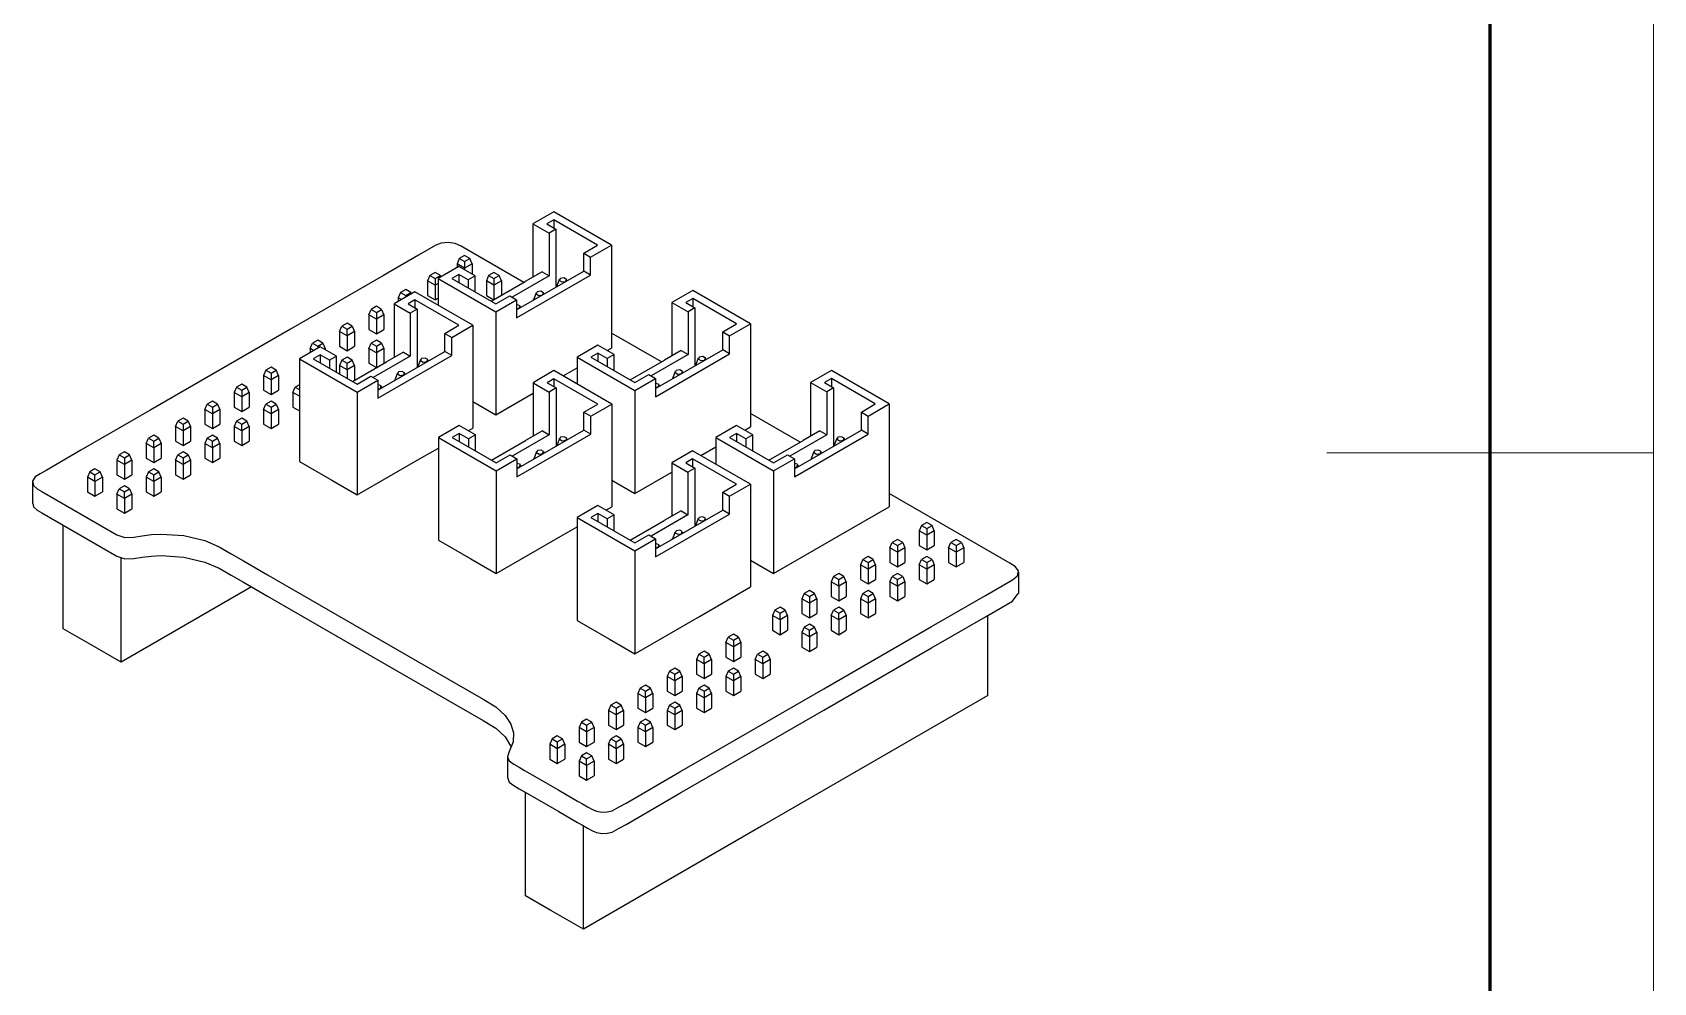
# Model space of a CAD drawing. Header units: millimetres. Extents: x 719 to 1006, y 1264 to 1464.
# Drawn here: x 956.81 to 1006.4, y 1347.52 to 1376.57 of the extents above; entities that cross this region are included whole.
import ezdxf
from ezdxf.lldxf.tags import DXFTag

# ---------------------------------------------------------------- set-up
doc = ezdxf.new("R2010")
doc.units = ezdxf.units.MM
doc.layers.get('0').update_dxf_attribs({"linetype": 'CONTINUOUS'})
tags = doc.linetypes.add('DASHED', pattern=[25.72, 12.86, -12.86]).pattern_tags.tags
tags[6:7] = [DXFTag(74, 4), DXFTag(75, 0), DXFTag(340, '0'), DXFTag(46, 0.0), DXFTag(50, 0.0), DXFTag(44, 0.0), DXFTag(45, 0.0)]
tags[4:5] = [DXFTag(74, 4), DXFTag(75, 0), DXFTag(340, '0'), DXFTag(46, 0.0), DXFTag(50, 0.0), DXFTag(44, 0.0), DXFTag(45, 0.0)]

msp = doc.modelspace()

# ---------------------------------------------------------------- linework, layer by layer
at = {"color": 18, "linetype": 'DASHED', "lineweight": 5, "ltscale": 1.75}
for p, q in [((1006.402, 1263.717), (1006.402, 1463.717)), ((1006.402, 1363.717), (996.402, 1363.717))]:
    msp.add_line(p, q, dxfattribs=at)
at = {"color": 7, "linetype": 'Continuous', "lineweight": 60}
msp.add_line((1001.402, 1268.717), (1001.402, 1458.717), dxfattribs=at)
for p, q in [((972.755, 1371.087), (972.118, 1370.72)), ((972.118, 1370.72), (972.613, 1370.434)), ((972.118, 1370.72), (972.118, 1369.087)), ((972.755, 1370.843), (972.542, 1370.72)), ((972.542, 1370.72), (972.825, 1370.557)), ((974.522, 1370.067), (972.755, 1371.087)), ((974.098, 1370.067), (972.755, 1370.843)), ((972.755, 1370.843), (972.755, 1370.598)), ((972.825, 1370.557), (972.613, 1370.434)), ((972.613, 1370.434), (972.613, 1369.128)), ((972.825, 1370.557), (972.825, 1368.781)), ((968.619, 1369.758), (967.551, 1369.141)), ((969.153, 1370.066), (968.619, 1369.758)), ((969.318, 1370.131), (969.153, 1370.066)), ((969.531, 1370.153), (969.318, 1370.131)), ((969.739, 1370.122), (969.531, 1370.153)), ((969.901, 1370.048), (969.739, 1370.122)), ((970.027, 1369.753), (969.868, 1369.661)), ((971.842, 1368.928), (969.901, 1370.048)), ((970.186, 1369.661), (970.027, 1369.753)), ((973.674, 1369.822), (974.098, 1370.067)), ((973.674, 1369.822), (973.886, 1369.699)), ((973.674, 1369.271), (973.674, 1369.822)), ((973.886, 1369.699), (974.522, 1370.067)), ((974.522, 1370.067), (974.522, 1366.923)), ((969.129, 1369.235), (968.97, 1369.143)), ((969.288, 1369.143), (969.129, 1369.235)), ((969.855, 1369.414), (969.219, 1369.046)), ((969.868, 1369.661), (969.798, 1369.498)), ((969.798, 1369.498), (969.798, 1369.38)), ((970.027, 1369.365), (969.798, 1369.498)), ((970.35, 1369.128), (969.855, 1369.414)), ((969.868, 1369.661), (970.027, 1369.57)), ((970.027, 1369.57), (970.186, 1369.661)), ((970.027, 1369.57), (970.027, 1369.365)), ((970.257, 1369.498), (970.027, 1369.365)), ((970.027, 1369.365), (970.027, 1369.314)), ((970.257, 1369.498), (970.186, 1369.661)), ((970.257, 1369.498), (970.257, 1369.182)), ((970.925, 1369.235), (970.766, 1369.143)), ((971.084, 1369.143), (970.925, 1369.235)), ((971.623, 1368.087), (973.674, 1369.271)), ((972.401, 1369.25), (971.888, 1368.954)), ((972.401, 1369.25), (972.613, 1369.128)), ((973.886, 1369.148), (973.674, 1369.271)), ((973.886, 1369.148), (973.886, 1369.699)), ((967.551, 1369.141), (964.703, 1367.497)), ((968.97, 1369.143), (968.9, 1368.98)), ((968.9, 1368.98), (968.9, 1368.531)), ((969.129, 1368.847), (968.9, 1368.98)), ((968.97, 1369.143), (969.129, 1369.051)), ((969.129, 1369.051), (969.288, 1369.143)), ((969.129, 1369.051), (969.129, 1368.847)), ((969.219, 1368.899), (969.129, 1368.847)), ((969.129, 1368.847), (969.129, 1368.398)), ((969.219, 1369.046), (969.219, 1368.228)), ((969.219, 1369.046), (970.987, 1368.026)), ((969.308, 1369.098), (969.288, 1369.143)), ((969.855, 1369.169), (969.643, 1369.046)), ((969.643, 1369.046), (970.987, 1368.271)), ((970.138, 1369.005), (969.855, 1369.169)), ((969.855, 1369.169), (969.855, 1368.924)), ((970.35, 1369.128), (970.138, 1369.005)), ((970.138, 1369.005), (970.138, 1368.76)), ((970.35, 1368.638), (970.35, 1369.128)), ((970.766, 1369.143), (970.696, 1368.98)), ((970.696, 1368.98), (970.696, 1368.531)), ((970.925, 1368.847), (970.696, 1368.98)), ((970.766, 1369.143), (970.925, 1369.051)), ((970.845, 1368.352), (971.888, 1368.954)), ((970.925, 1369.051), (971.084, 1369.143)), ((970.925, 1369.051), (970.925, 1368.847)), ((971.155, 1368.98), (970.925, 1368.847)), ((970.925, 1368.847), (970.925, 1368.398)), ((971.155, 1368.98), (971.084, 1369.143)), ((971.155, 1368.98), (971.155, 1368.531)), ((972.613, 1369.128), (971.482, 1368.475)), ((971.623, 1367.842), (973.886, 1369.148)), ((972.85, 1368.81), (972.854, 1368.824)), ((972.85, 1368.795), (972.85, 1368.81)), ((972.85, 1368.801), (972.85, 1368.795)), ((972.927, 1369.019), (972.854, 1368.824)), ((972.958, 1369.051), (972.929, 1368.989)), ((972.929, 1368.989), (973.008, 1368.943)), ((973.067, 1369.068), (972.958, 1369.051)), ((973.008, 1368.943), (973.117, 1368.959)), ((973.146, 1369.022), (973.067, 1369.068)), ((973.117, 1368.959), (973.146, 1369.022)), ((973.164, 1368.976), (973.147, 1369.019)), ((968.511, 1368.637), (967.874, 1368.27)), ((967.874, 1368.27), (968.369, 1367.984)), ((967.874, 1368.27), (967.874, 1366.637)), ((968.072, 1368.624), (968.001, 1368.461)), ((968.001, 1368.461), (968.001, 1368.343)), ((968.104, 1368.402), (968.001, 1368.461)), ((968.231, 1368.716), (968.072, 1368.624)), ((968.072, 1368.624), (968.231, 1368.533)), ((968.39, 1368.624), (968.231, 1368.716)), ((968.231, 1368.533), (968.39, 1368.624)), ((968.231, 1368.533), (968.231, 1368.476)), ((968.511, 1368.392), (968.299, 1368.27)), ((968.299, 1368.27), (968.582, 1368.107)), ((968.41, 1368.579), (968.39, 1368.624)), ((970.279, 1367.617), (968.511, 1368.637)), ((969.854, 1367.617), (968.511, 1368.392)), ((968.511, 1368.392), (968.511, 1368.147)), ((968.9, 1368.531), (969.129, 1368.398)), ((969.129, 1368.398), (969.219, 1368.45)), ((970.696, 1368.531), (970.925, 1368.398)), ((970.987, 1368.271), (971.411, 1368.516)), ((970.987, 1368.026), (971.623, 1368.393)), ((971.411, 1368.516), (971.623, 1368.393)), ((971.623, 1368.393), (971.623, 1367.842)), ((971.727, 1368.214), (971.623, 1368.254)), ((972.143, 1368.402), (972.147, 1368.416)), ((972.143, 1368.387), (972.143, 1368.402)), ((972.143, 1368.393), (972.143, 1368.387)), ((972.22, 1368.611), (972.147, 1368.416)), ((972.251, 1368.643), (972.222, 1368.58)), ((972.222, 1368.58), (972.301, 1368.534)), ((972.359, 1368.66), (972.251, 1368.643)), ((972.301, 1368.534), (972.41, 1368.551)), ((972.439, 1368.614), (972.359, 1368.66)), ((972.41, 1368.551), (972.439, 1368.614)), ((972.456, 1368.568), (972.44, 1368.611)), ((977.007, 1368.681), (976.37, 1368.314)), ((976.37, 1368.314), (976.865, 1368.028)), ((976.37, 1368.314), (976.37, 1366.681)), ((977.007, 1368.437), (976.795, 1368.314)), ((976.795, 1368.314), (977.077, 1368.151)), ((978.775, 1367.661), (977.007, 1368.681)), ((978.35, 1367.661), (977.007, 1368.437)), ((977.007, 1368.437), (977.007, 1368.192)), ((967.103, 1367.943), (967.174, 1368.106)), ((967.103, 1367.943), (967.103, 1367.494)), ((967.333, 1367.81), (967.103, 1367.943)), ((967.333, 1368.198), (967.174, 1368.106)), ((967.174, 1368.106), (967.333, 1368.014)), ((967.492, 1368.106), (967.333, 1368.198)), ((967.333, 1368.014), (967.492, 1368.106)), ((967.333, 1368.014), (967.333, 1367.81)), ((967.563, 1367.943), (967.333, 1367.81)), ((967.333, 1367.81), (967.333, 1367.361)), ((967.492, 1368.106), (967.563, 1367.943)), ((967.563, 1367.943), (967.563, 1367.494)), ((968.582, 1368.107), (968.369, 1367.984)), ((968.369, 1367.984), (968.369, 1366.678)), ((968.582, 1368.107), (968.582, 1366.331)), ((970.987, 1368.026), (970.987, 1364.882)), ((971.623, 1368.124), (971.666, 1368.129)), ((971.666, 1368.129), (971.703, 1368.143)), ((971.703, 1368.143), (971.727, 1368.214)), ((971.749, 1368.16), (971.733, 1368.203)), ((977.077, 1368.151), (976.865, 1368.028)), ((976.865, 1368.028), (976.865, 1366.722)), ((977.077, 1368.151), (977.077, 1366.375)), ((964.703, 1367.497), (960.431, 1365.031)), ((966.205, 1367.424), (966.276, 1367.588)), ((966.205, 1367.424), (966.205, 1366.975)), ((966.435, 1367.292), (966.205, 1367.424)), ((966.435, 1367.679), (966.276, 1367.588)), ((966.276, 1367.588), (966.435, 1367.496)), ((966.594, 1367.588), (966.435, 1367.679)), ((966.435, 1367.496), (966.594, 1367.588)), ((966.435, 1367.292), (966.435, 1367.496)), ((966.665, 1367.424), (966.435, 1367.292)), ((966.435, 1367.292), (966.435, 1366.842)), ((966.594, 1367.588), (966.665, 1367.424)), ((966.665, 1367.424), (966.665, 1366.975)), ((967.103, 1367.494), (967.333, 1367.361)), ((967.333, 1367.361), (967.563, 1367.494)), ((969.43, 1367.372), (969.854, 1367.617)), ((969.43, 1367.372), (969.642, 1367.249)), ((969.43, 1366.821), (969.43, 1367.372)), ((969.642, 1367.249), (970.279, 1367.617)), ((969.642, 1366.698), (969.642, 1367.249)), ((970.279, 1367.617), (970.279, 1364.473)), ((976.05, 1366.498), (974.522, 1367.38)), ((977.926, 1367.416), (978.35, 1367.661)), ((977.926, 1367.416), (978.138, 1367.293)), ((977.926, 1366.865), (977.926, 1367.416)), ((978.138, 1367.293), (978.775, 1367.661)), ((978.138, 1366.742), (978.138, 1367.293)), ((978.775, 1367.661), (978.775, 1364.517)), ((965.612, 1366.964), (964.975, 1366.596)), ((965.307, 1366.906), (965.378, 1367.069)), ((965.307, 1366.906), (965.307, 1366.788)), ((965.41, 1366.847), (965.307, 1366.906)), ((965.537, 1367.161), (965.378, 1367.069)), ((965.378, 1367.069), (965.537, 1366.977)), ((965.696, 1367.069), (965.537, 1367.161)), ((965.537, 1366.977), (965.696, 1367.069)), ((965.537, 1366.977), (965.537, 1366.921)), ((966.107, 1366.678), (965.612, 1366.964)), ((965.696, 1367.069), (965.767, 1366.906)), ((965.767, 1366.906), (965.739, 1366.89)), ((965.767, 1366.906), (965.767, 1366.874)), ((966.205, 1366.975), (966.435, 1366.842)), ((966.435, 1366.842), (966.665, 1366.975)), ((967.103, 1366.906), (967.174, 1367.069)), ((967.103, 1366.906), (967.103, 1366.457)), ((967.333, 1366.773), (967.103, 1366.906)), ((967.333, 1367.161), (967.174, 1367.069)), ((967.174, 1367.069), (967.333, 1366.977)), ((967.492, 1367.069), (967.333, 1367.161)), ((967.333, 1366.977), (967.492, 1367.069)), ((967.333, 1366.977), (967.333, 1366.773)), ((967.563, 1366.906), (967.333, 1366.773)), ((967.333, 1366.773), (967.333, 1366.325)), ((967.379, 1365.637), (969.43, 1366.821)), ((967.492, 1367.069), (967.563, 1366.906)), ((967.563, 1366.906), (967.563, 1366.457)), ((968.157, 1366.8), (967.645, 1366.504)), ((968.157, 1366.8), (968.369, 1366.678)), ((969.642, 1366.698), (969.43, 1366.821)), ((974.108, 1367.008), (973.471, 1366.64)), ((974.108, 1366.763), (973.896, 1366.64)), ((974.603, 1366.722), (974.108, 1367.008)), ((974.39, 1366.599), (974.108, 1366.763)), ((974.108, 1366.763), (974.108, 1366.518)), ((974.388, 1366.846), (974.522, 1366.923)), ((975.875, 1365.681), (977.926, 1366.865)), ((976.653, 1366.844), (976.141, 1366.548)), ((976.653, 1366.844), (976.865, 1366.722)), ((978.138, 1366.742), (977.926, 1366.865)), ((964.112, 1366.338), (963.953, 1366.246)), ((964.271, 1366.246), (964.112, 1366.338)), ((964.975, 1366.596), (964.975, 1363.453)), ((964.975, 1366.596), (966.743, 1365.576)), ((965.612, 1366.719), (965.4, 1366.596)), ((965.4, 1366.596), (966.743, 1365.82)), ((965.895, 1366.555), (965.612, 1366.719)), ((965.612, 1366.719), (965.612, 1366.474)), ((966.107, 1366.678), (965.895, 1366.555)), ((965.895, 1366.555), (965.895, 1366.31)), ((966.107, 1366.188), (966.107, 1366.678)), ((966.276, 1366.551), (966.205, 1366.387)), ((966.205, 1366.387), (966.205, 1366.131)), ((966.435, 1366.255), (966.205, 1366.387)), ((966.435, 1366.642), (966.276, 1366.551)), ((966.276, 1366.551), (966.435, 1366.459)), ((966.594, 1366.551), (966.435, 1366.642)), ((966.435, 1366.459), (966.594, 1366.551)), ((966.435, 1366.255), (966.435, 1366.459)), ((966.665, 1366.387), (966.435, 1366.255)), ((966.435, 1366.255), (966.435, 1365.998)), ((966.665, 1366.387), (966.594, 1366.551)), ((966.602, 1365.902), (967.645, 1366.504)), ((966.665, 1366.387), (966.665, 1365.939)), ((967.103, 1366.457), (967.333, 1366.324)), ((968.369, 1366.678), (967.238, 1366.025)), ((967.379, 1365.392), (969.642, 1366.698)), ((968.606, 1366.345), (968.607, 1366.36)), ((968.606, 1366.351), (968.606, 1366.345)), ((968.607, 1366.36), (968.61, 1366.374)), ((968.684, 1366.569), (968.61, 1366.374)), ((968.714, 1366.601), (968.685, 1366.538)), ((968.685, 1366.538), (968.765, 1366.493)), ((968.823, 1366.618), (968.714, 1366.601)), ((968.765, 1366.493), (968.873, 1366.509)), ((968.902, 1366.572), (968.823, 1366.618)), ((968.873, 1366.509), (968.902, 1366.572)), ((968.92, 1366.526), (968.904, 1366.569)), ((973.043, 1366.07), (973.471, 1366.316)), ((973.471, 1366.64), (973.471, 1365.822)), ((973.471, 1366.64), (975.239, 1365.62)), ((973.896, 1366.64), (975.239, 1365.865)), ((974.603, 1366.722), (974.39, 1366.599)), ((974.39, 1366.599), (974.39, 1366.354)), ((974.603, 1366.232), (974.603, 1366.722)), ((975.098, 1365.946), (976.141, 1366.548)), ((976.865, 1366.722), (975.734, 1366.069)), ((975.875, 1365.436), (978.138, 1366.742)), ((976.612, 1366.254), (976.503, 1366.237)), ((976.691, 1366.208), (976.612, 1366.254)), ((977.102, 1366.389), (977.103, 1366.404)), ((977.102, 1366.395), (977.102, 1366.389)), ((977.103, 1366.404), (977.106, 1366.418)), ((977.18, 1366.613), (977.106, 1366.418)), ((977.21, 1366.645), (977.181, 1366.583)), ((977.181, 1366.583), (977.261, 1366.537)), ((977.319, 1366.662), (977.21, 1366.645)), ((977.261, 1366.537), (977.369, 1366.553)), ((977.398, 1366.616), (977.319, 1366.662)), ((977.369, 1366.553), (977.398, 1366.616)), ((977.416, 1366.57), (977.4, 1366.613)), ((963.214, 1365.82), (963.055, 1365.728)), ((963.373, 1365.728), (963.214, 1365.82)), ((963.953, 1366.246), (963.882, 1366.083)), ((963.882, 1366.083), (963.882, 1365.634)), ((964.112, 1365.95), (963.882, 1366.083)), ((963.953, 1366.246), (964.112, 1366.154)), ((964.112, 1366.154), (964.271, 1366.246)), ((964.112, 1366.154), (964.112, 1365.95)), ((964.342, 1366.083), (964.112, 1365.95)), ((964.112, 1365.95), (964.112, 1365.501)), ((964.342, 1366.083), (964.271, 1366.246)), ((964.342, 1366.083), (964.342, 1365.634)), ((964.975, 1365.8), (964.851, 1365.728)), ((966.743, 1365.82), (967.167, 1366.065)), ((966.743, 1365.576), (967.379, 1365.943)), ((967.167, 1366.065), (967.379, 1365.943)), ((967.379, 1365.943), (967.379, 1365.392)), ((967.483, 1365.764), (967.379, 1365.804)), ((967.459, 1365.693), (967.483, 1365.764)), ((967.899, 1365.937), (967.9, 1365.951)), ((967.899, 1365.943), (967.899, 1365.937)), ((967.9, 1365.951), (967.903, 1365.966)), ((967.977, 1366.161), (967.903, 1365.966)), ((968.007, 1366.193), (967.978, 1366.13)), ((967.978, 1366.13), (968.057, 1366.084)), ((968.116, 1366.21), (968.007, 1366.193)), ((968.057, 1366.084), (968.166, 1366.101)), ((968.195, 1366.164), (968.116, 1366.21)), ((968.166, 1366.101), (968.195, 1366.164)), ((968.213, 1366.118), (968.196, 1366.161)), ((972.763, 1366.231), (972.127, 1365.864)), ((972.127, 1365.864), (972.622, 1365.578)), ((972.127, 1365.864), (972.127, 1364.231)), ((972.763, 1365.986), (972.551, 1365.864)), ((972.551, 1365.864), (972.834, 1365.701)), ((974.531, 1365.211), (972.763, 1366.231)), ((974.107, 1365.211), (972.763, 1365.986)), ((972.763, 1365.986), (972.763, 1365.741)), ((975.239, 1365.865), (975.663, 1366.11)), ((975.239, 1365.62), (975.875, 1365.987)), ((975.663, 1366.11), (975.875, 1365.987)), ((975.875, 1365.987), (975.875, 1365.436)), ((975.979, 1365.808), (975.875, 1365.848)), ((975.955, 1365.737), (975.979, 1365.808)), ((976.002, 1365.754), (975.985, 1365.797)), ((976.395, 1365.981), (976.396, 1365.996)), ((976.395, 1365.987), (976.395, 1365.981)), ((976.396, 1365.996), (976.399, 1366.01)), ((976.473, 1366.205), (976.399, 1366.01)), ((976.503, 1366.237), (976.474, 1366.174)), ((976.474, 1366.174), (976.553, 1366.128)), ((976.553, 1366.128), (976.662, 1366.145)), ((976.662, 1366.145), (976.691, 1366.208)), ((976.709, 1366.162), (976.692, 1366.205)), ((981.249, 1366.232), (980.613, 1365.865)), ((980.613, 1365.865), (981.108, 1365.579)), ((980.613, 1365.865), (980.613, 1364.232)), ((981.249, 1365.987), (981.037, 1365.865)), ((981.037, 1365.865), (981.32, 1365.701)), ((983.017, 1365.212), (981.249, 1366.232)), ((982.593, 1365.212), (981.249, 1365.987)), ((981.249, 1365.987), (981.249, 1365.742)), ((962.316, 1365.301), (962.157, 1365.209)), ((962.475, 1365.209), (962.316, 1365.301)), ((963.055, 1365.728), (962.984, 1365.564)), ((962.984, 1365.564), (962.984, 1365.115)), ((963.214, 1365.432), (962.984, 1365.564)), ((963.055, 1365.728), (963.214, 1365.636)), ((963.214, 1365.636), (963.373, 1365.728)), ((963.214, 1365.636), (963.214, 1365.432)), ((963.444, 1365.564), (963.214, 1365.432)), ((963.214, 1365.432), (963.214, 1364.983)), ((963.444, 1365.564), (963.373, 1365.728)), ((963.444, 1365.564), (963.444, 1365.115)), ((963.882, 1365.634), (964.112, 1365.501)), ((964.112, 1365.301), (963.953, 1365.209)), ((964.112, 1365.501), (964.342, 1365.634)), ((964.271, 1365.209), (964.112, 1365.301)), ((964.78, 1365.564), (964.851, 1365.728)), ((964.78, 1365.564), (964.78, 1365.115)), ((964.975, 1365.452), (964.78, 1365.564)), ((964.851, 1365.728), (964.975, 1365.656)), ((966.743, 1365.576), (966.743, 1362.432)), ((967.379, 1365.674), (967.423, 1365.679)), ((967.423, 1365.679), (967.459, 1365.693)), ((967.506, 1365.71), (967.489, 1365.753)), ((970.279, 1365.291), (970.987, 1364.882)), ((970.987, 1364.882), (972.127, 1365.54)), ((972.834, 1365.701), (972.622, 1365.578)), ((972.622, 1365.578), (972.622, 1364.272)), ((972.834, 1365.701), (972.834, 1363.925)), ((975.239, 1365.62), (975.239, 1362.476)), ((975.875, 1365.718), (975.918, 1365.723)), ((975.918, 1365.723), (975.955, 1365.737)), ((981.32, 1365.701), (981.108, 1365.579)), ((981.108, 1365.579), (981.108, 1364.273)), ((981.32, 1365.701), (981.32, 1363.926)), ((960.431, 1365.031), (958.295, 1363.798)), ((961.418, 1364.783), (961.259, 1364.691)), ((961.577, 1364.691), (961.418, 1364.783)), ((962.086, 1365.046), (962.157, 1365.209)), ((962.086, 1365.046), (962.086, 1364.597)), ((962.316, 1364.913), (962.086, 1365.046)), ((962.157, 1365.209), (962.316, 1365.117)), ((962.316, 1365.117), (962.475, 1365.209)), ((962.316, 1365.117), (962.316, 1364.913)), ((962.546, 1365.046), (962.316, 1364.913)), ((962.316, 1364.913), (962.316, 1364.464)), ((962.475, 1365.209), (962.546, 1365.046)), ((962.546, 1365.046), (962.546, 1364.597)), ((962.984, 1365.115), (963.214, 1364.983)), ((963.214, 1364.783), (963.055, 1364.691)), ((963.214, 1364.983), (963.444, 1365.115)), ((963.373, 1364.691), (963.214, 1364.783)), ((963.882, 1365.046), (963.953, 1365.209)), ((963.882, 1365.046), (963.882, 1364.597)), ((964.112, 1364.913), (963.882, 1365.046)), ((963.953, 1365.209), (964.112, 1365.117)), ((964.112, 1365.117), (964.271, 1365.209)), ((964.112, 1365.117), (964.112, 1364.913)), ((964.342, 1365.046), (964.112, 1364.913)), ((964.112, 1364.913), (964.112, 1364.464)), ((964.271, 1365.209), (964.342, 1365.046)), ((964.342, 1365.046), (964.342, 1364.597)), ((964.78, 1365.115), (964.975, 1365.003)), ((973.682, 1364.966), (974.107, 1365.211)), ((973.682, 1364.966), (973.894, 1364.843)), ((973.682, 1364.415), (973.682, 1364.966)), ((973.894, 1364.843), (974.531, 1365.211)), ((973.894, 1364.292), (973.894, 1364.843)), ((974.531, 1365.211), (974.531, 1362.067)), ((980.291, 1364.049), (978.773, 1364.926)), ((982.168, 1364.967), (982.593, 1365.212)), ((982.168, 1364.967), (982.38, 1364.844)), ((982.168, 1364.415), (982.168, 1364.967)), ((982.38, 1364.844), (983.017, 1365.212)), ((982.38, 1364.293), (982.38, 1364.844)), ((983.017, 1365.212), (983.017, 1362.068)), ((961.188, 1364.528), (961.259, 1364.691)), ((961.188, 1364.528), (961.188, 1364.078)), ((961.418, 1364.395), (961.188, 1364.528)), ((961.259, 1364.691), (961.418, 1364.599)), ((961.418, 1364.599), (961.577, 1364.691)), ((961.418, 1364.599), (961.418, 1364.395)), ((961.648, 1364.528), (961.418, 1364.395)), ((961.418, 1364.395), (961.418, 1363.946)), ((961.577, 1364.691), (961.648, 1364.528)), ((961.648, 1364.528), (961.648, 1364.078)), ((962.086, 1364.597), (962.316, 1364.464)), ((962.316, 1364.464), (962.546, 1364.597)), ((963.055, 1364.691), (962.984, 1364.528)), ((962.984, 1364.528), (962.984, 1364.078)), ((963.214, 1364.395), (962.984, 1364.528)), ((963.055, 1364.691), (963.214, 1364.599)), ((963.214, 1364.599), (963.373, 1364.691)), ((963.214, 1364.395), (963.214, 1364.599)), ((963.444, 1364.528), (963.214, 1364.395)), ((963.214, 1364.395), (963.214, 1363.946)), ((963.444, 1364.528), (963.373, 1364.691)), ((963.444, 1364.528), (963.444, 1364.078)), ((963.882, 1364.597), (964.112, 1364.464)), ((964.112, 1364.464), (964.342, 1364.597)), ((969.864, 1364.558), (969.228, 1364.19)), ((969.864, 1364.313), (969.652, 1364.19)), ((970.359, 1364.272), (969.864, 1364.558)), ((970.147, 1364.149), (969.864, 1364.313)), ((969.864, 1364.313), (969.864, 1364.068)), ((970.144, 1364.396), (970.279, 1364.473)), ((970.359, 1364.272), (970.147, 1364.149)), ((970.359, 1363.782), (970.359, 1364.272)), ((972.622, 1364.272), (971.49, 1363.619)), ((971.632, 1363.231), (973.682, 1364.415)), ((971.632, 1362.986), (973.894, 1364.292)), ((972.41, 1364.394), (971.897, 1364.098)), ((972.41, 1364.394), (972.622, 1364.272)), ((973.894, 1364.292), (973.682, 1364.415)), ((978.35, 1364.558), (977.714, 1364.191)), ((978.35, 1364.313), (978.138, 1364.191)), ((978.845, 1364.273), (978.35, 1364.558)), ((978.633, 1364.15), (978.35, 1364.313)), ((978.35, 1364.313), (978.35, 1364.068)), ((978.598, 1364.415), (978.775, 1364.517)), ((978.845, 1364.273), (978.633, 1364.15)), ((978.845, 1363.783), (978.845, 1364.273)), ((981.108, 1364.273), (979.976, 1363.619)), ((980.118, 1363.232), (982.168, 1364.415)), ((980.118, 1362.987), (982.38, 1364.293)), ((980.896, 1364.395), (980.383, 1364.099)), ((980.896, 1364.395), (981.108, 1364.273)), ((982.38, 1364.293), (982.168, 1364.415)), ((958.295, 1363.798), (957.227, 1363.181)), ((960.29, 1364.009), (960.361, 1364.172)), ((960.29, 1364.009), (960.29, 1363.56)), ((960.52, 1363.876), (960.29, 1364.009)), ((960.52, 1364.264), (960.361, 1364.172)), ((960.361, 1364.172), (960.52, 1364.08)), ((960.679, 1364.172), (960.52, 1364.264)), ((960.52, 1364.08), (960.679, 1364.172)), ((960.52, 1363.876), (960.52, 1364.08)), ((960.75, 1364.009), (960.52, 1363.876)), ((960.52, 1363.876), (960.52, 1363.427)), ((960.679, 1364.172), (960.75, 1364.009)), ((960.75, 1364.009), (960.75, 1363.56)), ((961.188, 1364.078), (961.418, 1363.946)), ((961.418, 1363.946), (961.648, 1364.078)), ((962.157, 1364.172), (962.086, 1364.009)), ((962.086, 1364.009), (962.086, 1363.56)), ((962.316, 1363.876), (962.086, 1364.009)), ((962.316, 1364.264), (962.157, 1364.172)), ((962.157, 1364.172), (962.316, 1364.08)), ((962.475, 1364.172), (962.316, 1364.264)), ((962.316, 1364.08), (962.475, 1364.172)), ((962.316, 1363.876), (962.316, 1364.08)), ((962.546, 1364.009), (962.316, 1363.876)), ((962.316, 1363.876), (962.316, 1363.427)), ((962.546, 1364.009), (962.475, 1364.172)), ((962.546, 1364.009), (962.546, 1363.56)), ((962.984, 1364.078), (963.214, 1363.946)), ((963.214, 1363.946), (963.444, 1364.078)), ((968.723, 1363.575), (969.227, 1363.866)), ((969.228, 1364.19), (969.228, 1361.047)), ((969.228, 1364.19), (970.995, 1363.17)), ((969.652, 1364.19), (970.995, 1363.414)), ((970.147, 1364.149), (970.147, 1363.904)), ((970.854, 1363.496), (971.897, 1364.098)), ((972.259, 1363.787), (972.23, 1363.724)), ((972.368, 1363.804), (972.259, 1363.787)), ((972.447, 1363.758), (972.368, 1363.804)), ((972.858, 1363.945), (972.858, 1363.939)), ((972.859, 1363.954), (972.863, 1363.968)), ((972.859, 1363.939), (972.859, 1363.954)), ((972.936, 1364.163), (972.863, 1363.968)), ((972.966, 1364.195), (972.937, 1364.132)), ((972.937, 1364.132), (973.017, 1364.087)), ((973.075, 1364.212), (972.966, 1364.195)), ((973.017, 1364.087), (973.125, 1364.103)), ((973.155, 1364.166), (973.075, 1364.212)), ((973.125, 1364.103), (973.155, 1364.166)), ((973.172, 1364.12), (973.156, 1364.163)), ((977.005, 1363.782), (976.369, 1363.415)), ((978.773, 1362.761), (977.005, 1363.782)), ((977.253, 1363.639), (977.714, 1363.905)), ((977.714, 1364.191), (977.714, 1363.373)), ((977.714, 1364.191), (979.481, 1363.17)), ((978.138, 1364.191), (979.481, 1363.415)), ((978.633, 1364.15), (978.633, 1363.905)), ((979.34, 1363.497), (980.383, 1364.099)), ((980.745, 1363.788), (980.716, 1363.725)), ((980.854, 1363.805), (980.745, 1363.788)), ((980.933, 1363.759), (980.854, 1363.805)), ((981.344, 1363.946), (981.344, 1363.94)), ((981.345, 1363.955), (981.349, 1363.969)), ((981.345, 1363.94), (981.345, 1363.955)), ((981.422, 1364.164), (981.349, 1363.969)), ((981.452, 1364.196), (981.423, 1364.133)), ((981.423, 1364.133), (981.503, 1364.087)), ((981.561, 1364.213), (981.452, 1364.196)), ((981.503, 1364.087), (981.611, 1364.104)), ((981.641, 1364.167), (981.561, 1364.213)), ((981.611, 1364.104), (981.641, 1364.167)), ((981.658, 1364.121), (981.642, 1364.164)), ((959.463, 1363.654), (959.392, 1363.491)), ((959.392, 1363.491), (959.392, 1363.042)), ((959.622, 1363.358), (959.392, 1363.491)), ((959.622, 1363.746), (959.463, 1363.654)), ((959.463, 1363.654), (959.622, 1363.562)), ((959.781, 1363.654), (959.622, 1363.746)), ((959.622, 1363.562), (959.781, 1363.654)), ((959.622, 1363.562), (959.622, 1363.358)), ((959.852, 1363.491), (959.622, 1363.358)), ((959.622, 1363.358), (959.622, 1362.909)), ((959.852, 1363.491), (959.781, 1363.654)), ((959.852, 1363.491), (959.852, 1363.042)), ((960.29, 1363.56), (960.52, 1363.427)), ((960.52, 1363.427), (960.75, 1363.56)), ((961.188, 1363.491), (961.259, 1363.654)), ((961.188, 1363.491), (961.188, 1363.042)), ((961.418, 1363.358), (961.188, 1363.491)), ((961.418, 1363.746), (961.259, 1363.654)), ((961.259, 1363.654), (961.418, 1363.562)), ((961.577, 1363.654), (961.418, 1363.746)), ((961.418, 1363.562), (961.577, 1363.654)), ((961.418, 1363.562), (961.418, 1363.358)), ((961.648, 1363.491), (961.418, 1363.358)), ((961.418, 1363.358), (961.418, 1362.909)), ((961.577, 1363.654), (961.648, 1363.491)), ((961.648, 1363.491), (961.648, 1363.042)), ((962.086, 1363.56), (962.316, 1363.427)), ((962.316, 1363.427), (962.546, 1363.56)), ((964.975, 1363.453), (965.965, 1362.881)), ((966.743, 1362.432), (968.723, 1363.575)), ((970.995, 1363.414), (971.42, 1363.659)), ((970.995, 1363.17), (971.632, 1363.537)), ((971.42, 1363.659), (971.632, 1363.537)), ((971.632, 1363.537), (971.632, 1362.986)), ((971.736, 1363.358), (971.632, 1363.398)), ((971.675, 1363.273), (971.711, 1363.287)), ((971.711, 1363.287), (971.736, 1363.358)), ((971.758, 1363.304), (971.742, 1363.347)), ((972.151, 1363.537), (972.151, 1363.531)), ((972.152, 1363.545), (972.156, 1363.56)), ((972.152, 1363.531), (972.152, 1363.545)), ((972.229, 1363.755), (972.156, 1363.56)), ((972.23, 1363.724), (972.31, 1363.678)), ((972.31, 1363.678), (972.418, 1363.695)), ((972.418, 1363.695), (972.447, 1363.758)), ((972.465, 1363.712), (972.449, 1363.755)), ((976.369, 1363.415), (976.864, 1363.129)), ((976.369, 1363.415), (976.369, 1361.782)), ((977.005, 1363.537), (976.793, 1363.415)), ((976.793, 1363.415), (977.076, 1363.251)), ((978.349, 1362.761), (977.005, 1363.537)), ((977.005, 1363.537), (977.005, 1363.292)), ((979.481, 1363.415), (979.906, 1363.66)), ((979.481, 1363.17), (980.118, 1363.538)), ((979.906, 1363.66), (980.118, 1363.538)), ((980.118, 1363.538), (980.118, 1362.987)), ((980.222, 1363.358), (980.118, 1363.399)), ((980.161, 1363.274), (980.197, 1363.288)), ((980.197, 1363.288), (980.222, 1363.358)), ((980.244, 1363.304), (980.228, 1363.347)), ((980.637, 1363.538), (980.637, 1363.532)), ((980.638, 1363.546), (980.642, 1363.561)), ((980.638, 1363.532), (980.638, 1363.546)), ((980.715, 1363.756), (980.642, 1363.561)), ((980.716, 1363.725), (980.796, 1363.679)), ((980.796, 1363.679), (980.904, 1363.696)), ((980.904, 1363.696), (980.933, 1363.759)), ((980.951, 1363.713), (980.935, 1363.756)), ((956.81, 1362.821), (956.81, 1362.167)), ((956.893, 1362.98), (956.814, 1362.857)), ((956.814, 1362.857), (956.839, 1362.723)), ((957.049, 1363.079), (956.893, 1362.98)), ((957.227, 1363.181), (957.049, 1363.079)), ((958.565, 1363.135), (958.494, 1362.972)), ((958.494, 1362.972), (958.494, 1362.523)), ((958.724, 1362.839), (958.494, 1362.972)), ((958.724, 1363.227), (958.565, 1363.135)), ((958.565, 1363.135), (958.724, 1363.044)), ((958.883, 1363.135), (958.724, 1363.227)), ((958.724, 1363.044), (958.883, 1363.135)), ((958.724, 1362.839), (958.724, 1363.044)), ((958.954, 1362.972), (958.724, 1362.839)), ((958.724, 1362.839), (958.724, 1362.39)), ((958.954, 1362.972), (958.883, 1363.135)), ((958.954, 1362.972), (958.954, 1362.523)), ((959.392, 1363.042), (959.622, 1362.909)), ((959.622, 1362.909), (959.852, 1363.042)), ((960.361, 1363.135), (960.29, 1362.972)), ((960.29, 1362.972), (960.29, 1362.523)), ((960.52, 1362.839), (960.29, 1362.972)), ((960.52, 1363.227), (960.361, 1363.135)), ((960.361, 1363.135), (960.52, 1363.044)), ((960.679, 1363.135), (960.52, 1363.227)), ((960.52, 1363.044), (960.679, 1363.135)), ((960.52, 1362.839), (960.52, 1363.044)), ((960.75, 1362.972), (960.52, 1362.839)), ((960.52, 1362.839), (960.52, 1362.39)), ((960.75, 1362.972), (960.679, 1363.135)), ((960.75, 1362.972), (960.75, 1362.523)), ((961.188, 1363.042), (961.418, 1362.909)), ((961.418, 1362.909), (961.648, 1363.042)), ((965.965, 1362.881), (966.743, 1362.432)), ((970.995, 1363.17), (970.995, 1360.026)), ((971.632, 1363.268), (971.675, 1363.273)), ((974.531, 1362.885), (975.239, 1362.476)), ((975.239, 1362.476), (976.369, 1363.128)), ((977.076, 1363.251), (976.864, 1363.129)), ((976.864, 1363.129), (976.864, 1361.822)), ((977.076, 1363.251), (977.076, 1361.475)), ((979.481, 1363.17), (979.481, 1360.027)), ((980.118, 1363.269), (980.161, 1363.274)), ((956.839, 1362.723), (956.954, 1362.618)), ((956.954, 1362.618), (957.098, 1362.535)), ((957.098, 1362.535), (959.389, 1361.212)), ((958.494, 1362.523), (958.724, 1362.39)), ((958.724, 1362.39), (958.954, 1362.523)), ((959.392, 1362.454), (959.463, 1362.617)), ((959.392, 1362.454), (959.392, 1362.005)), ((959.622, 1362.321), (959.392, 1362.454)), ((959.622, 1362.709), (959.463, 1362.617)), ((959.463, 1362.617), (959.622, 1362.525)), ((959.781, 1362.617), (959.622, 1362.709)), ((959.622, 1362.525), (959.781, 1362.617)), ((959.622, 1362.321), (959.622, 1362.525)), ((959.852, 1362.454), (959.622, 1362.321)), ((959.622, 1362.321), (959.622, 1361.872)), ((959.781, 1362.617), (959.852, 1362.454)), ((959.852, 1362.454), (959.852, 1362.005)), ((960.29, 1362.523), (960.52, 1362.39)), ((960.52, 1362.39), (960.75, 1362.523)), ((977.925, 1362.517), (978.349, 1362.761)), ((977.925, 1362.517), (978.137, 1362.394)), ((977.925, 1361.965), (977.925, 1362.517)), ((978.137, 1362.394), (978.773, 1362.761)), ((978.137, 1361.843), (978.137, 1362.394)), ((978.773, 1362.761), (978.773, 1359.618)), ((986.71, 1360.343), (983.014, 1362.477)), ((956.821, 1362.168), (956.839, 1362.07)), ((956.839, 1362.07), (956.954, 1361.964)), ((956.954, 1361.964), (957.098, 1361.882)), ((957.098, 1361.882), (959.389, 1360.559)), ((959.392, 1362.005), (959.622, 1361.872)), ((959.622, 1361.872), (959.852, 1362.005)), ((974.106, 1362.108), (973.47, 1361.741)), ((974.106, 1361.863), (973.894, 1361.741)), ((974.601, 1361.822), (974.106, 1362.108)), ((974.389, 1361.7), (974.106, 1361.863)), ((974.106, 1361.863), (974.106, 1361.618)), ((974.354, 1361.965), (974.531, 1362.067)), ((974.601, 1361.822), (974.389, 1361.7)), ((974.601, 1361.333), (974.601, 1361.822)), ((976.864, 1361.822), (975.733, 1361.169)), ((975.874, 1360.781), (977.925, 1361.965)), ((975.874, 1360.537), (978.137, 1361.843)), ((976.652, 1361.945), (976.139, 1361.649)), ((976.652, 1361.945), (976.864, 1361.822)), ((978.137, 1361.843), (977.925, 1361.965)), ((981.461, 1361.17), (983.017, 1362.068)), ((957.754, 1358.342), (957.754, 1361.503)), ((972.975, 1361.169), (973.47, 1361.455)), ((973.47, 1361.741), (973.47, 1358.597)), ((973.47, 1361.741), (975.238, 1360.72)), ((973.894, 1361.741), (975.238, 1360.965)), ((974.389, 1361.7), (974.389, 1361.455)), ((975.096, 1361.047), (976.139, 1361.649)), ((976.471, 1361.306), (976.398, 1361.111)), ((976.502, 1361.338), (976.472, 1361.275)), ((976.61, 1361.355), (976.502, 1361.338)), ((976.69, 1361.309), (976.61, 1361.355)), ((976.661, 1361.246), (976.69, 1361.309)), ((976.707, 1361.263), (976.691, 1361.306)), ((977.101, 1361.504), (977.105, 1361.519)), ((977.101, 1361.49), (977.101, 1361.504)), ((977.101, 1361.496), (977.101, 1361.49)), ((977.178, 1361.714), (977.105, 1361.519)), ((977.209, 1361.746), (977.18, 1361.683)), ((977.18, 1361.683), (977.259, 1361.637)), ((977.317, 1361.763), (977.209, 1361.746)), ((977.259, 1361.637), (977.368, 1361.654)), ((977.397, 1361.717), (977.317, 1361.763)), ((977.368, 1361.654), (977.397, 1361.717)), ((977.414, 1361.671), (977.398, 1361.714)), ((984.01, 1361.497), (983.94, 1361.333)), ((983.94, 1361.333), (983.94, 1360.884)), ((984.169, 1361.201), (983.94, 1361.333)), ((984.169, 1361.588), (984.01, 1361.497)), ((984.01, 1361.497), (984.169, 1361.405)), ((984.329, 1361.497), (984.169, 1361.588)), ((984.169, 1361.405), (984.329, 1361.497)), ((984.169, 1361.405), (984.169, 1361.201)), ((984.399, 1361.333), (984.169, 1361.201)), ((984.399, 1361.333), (984.329, 1361.497)), ((984.399, 1361.333), (984.399, 1360.884)), ((959.389, 1361.212), (959.633, 1361.134)), ((959.633, 1361.134), (959.908, 1361.143)), ((959.908, 1361.143), (960.168, 1361.183)), ((960.168, 1361.183), (960.454, 1361.217)), ((960.454, 1361.217), (960.752, 1361.232)), ((960.752, 1361.232), (961.443, 1361.188)), ((961.443, 1361.188), (962.086, 1361.034)), ((962.086, 1361.034), (962.52, 1360.848)), ((962.52, 1360.848), (962.892, 1360.635)), ((969.228, 1361.047), (970.217, 1360.475)), ((970.995, 1360.026), (972.975, 1361.169)), ((975.238, 1360.965), (975.662, 1361.21)), ((975.238, 1360.72), (975.874, 1361.088)), ((975.662, 1361.21), (975.874, 1361.088)), ((975.874, 1361.088), (975.874, 1360.537)), ((975.978, 1360.908), (975.874, 1360.948)), ((975.874, 1360.819), (975.917, 1360.824)), ((975.917, 1360.824), (975.954, 1360.838)), ((975.954, 1360.838), (975.978, 1360.908)), ((976, 1360.854), (975.984, 1360.897)), ((976.394, 1361.096), (976.398, 1361.111)), ((976.394, 1361.082), (976.394, 1361.096)), ((976.394, 1361.088), (976.394, 1361.081)), ((976.472, 1361.275), (976.552, 1361.229)), ((976.552, 1361.229), (976.661, 1361.246)), ((979.481, 1360.027), (981.461, 1361.17)), ((983.042, 1360.815), (983.112, 1360.978)), ((983.042, 1360.815), (983.042, 1360.366)), ((983.271, 1360.682), (983.042, 1360.815)), ((983.271, 1361.07), (983.112, 1360.978)), ((983.112, 1360.978), (983.271, 1360.886)), ((983.431, 1360.978), (983.271, 1361.07)), ((983.271, 1360.886), (983.431, 1360.978)), ((983.271, 1360.886), (983.271, 1360.682)), ((983.501, 1360.815), (983.271, 1360.682)), ((983.431, 1360.978), (983.501, 1360.815)), ((983.501, 1360.815), (983.501, 1360.366)), ((983.94, 1360.884), (984.169, 1360.751)), ((984.169, 1361.201), (984.169, 1360.751)), ((984.169, 1360.751), (984.399, 1360.884)), ((984.838, 1360.815), (984.908, 1360.978)), ((984.838, 1360.815), (984.838, 1360.366)), ((985.067, 1360.682), (984.838, 1360.815)), ((985.067, 1361.07), (984.908, 1360.978)), ((984.908, 1360.978), (985.067, 1360.886)), ((985.227, 1360.978), (985.067, 1361.07)), ((985.067, 1360.886), (985.227, 1360.978)), ((985.067, 1360.886), (985.067, 1360.682)), ((985.297, 1360.815), (985.067, 1360.682)), ((985.227, 1360.978), (985.297, 1360.815)), ((985.297, 1360.815), (985.297, 1360.366)), ((959.389, 1360.559), (959.633, 1360.481)), ((959.521, 1357.321), (959.521, 1360.504)), ((959.633, 1360.481), (959.908, 1360.489)), ((959.908, 1360.489), (960.168, 1360.53)), ((960.168, 1360.53), (960.454, 1360.564)), ((960.454, 1360.564), (960.752, 1360.579)), ((960.752, 1360.579), (961.443, 1360.534)), ((961.443, 1360.534), (962.086, 1360.381)), ((962.086, 1360.381), (962.52, 1360.195)), ((962.892, 1360.635), (963.263, 1360.421)), ((963.263, 1360.421), (963.633, 1360.207)), ((970.217, 1360.475), (970.995, 1360.026)), ((975.238, 1360.72), (975.238, 1357.577)), ((978.773, 1360.436), (979.481, 1360.027)), ((982.214, 1360.46), (982.144, 1360.296)), ((982.373, 1360.551), (982.214, 1360.46)), ((982.214, 1360.46), (982.373, 1360.368)), ((982.532, 1360.46), (982.373, 1360.551)), ((982.373, 1360.368), (982.532, 1360.46)), ((982.373, 1360.368), (982.373, 1360.164)), ((982.603, 1360.296), (982.532, 1360.46)), ((983.042, 1360.366), (983.271, 1360.233)), ((983.271, 1360.682), (983.271, 1360.233)), ((983.271, 1360.233), (983.501, 1360.366)), ((983.94, 1360.296), (984.01, 1360.46)), ((984.169, 1360.551), (984.01, 1360.46)), ((984.01, 1360.46), (984.169, 1360.368)), ((984.329, 1360.46), (984.169, 1360.551)), ((984.169, 1360.368), (984.329, 1360.46)), ((984.169, 1360.368), (984.169, 1360.164)), ((984.329, 1360.46), (984.399, 1360.296)), ((984.838, 1360.366), (985.067, 1360.233)), ((985.067, 1360.682), (985.067, 1360.233)), ((985.067, 1360.233), (985.297, 1360.366)), ((986.874, 1360.246), (986.71, 1360.343)), ((962.52, 1360.195), (962.892, 1359.982)), ((962.892, 1359.982), (963.263, 1359.768)), ((963.633, 1360.207), (964.004, 1359.993)), ((964.004, 1359.993), (967.71, 1357.853)), ((981.316, 1359.941), (981.246, 1359.778)), ((981.475, 1360.033), (981.316, 1359.941)), ((981.316, 1359.941), (981.475, 1359.849)), ((981.634, 1359.941), (981.475, 1360.033)), ((981.475, 1359.849), (981.634, 1359.941)), ((981.475, 1359.645), (981.475, 1359.849)), ((981.705, 1359.778), (981.634, 1359.941)), ((982.144, 1360.296), (982.144, 1359.847)), ((982.373, 1360.164), (982.144, 1360.296)), ((982.144, 1359.847), (982.373, 1359.714)), ((982.603, 1360.296), (982.373, 1360.164)), ((982.373, 1360.164), (982.373, 1359.714)), ((982.373, 1359.714), (982.603, 1359.847)), ((982.603, 1360.296), (982.603, 1359.847)), ((983.042, 1359.778), (983.112, 1359.941)), ((983.271, 1360.033), (983.112, 1359.941)), ((983.112, 1359.941), (983.271, 1359.849)), ((983.431, 1359.941), (983.271, 1360.033)), ((983.271, 1359.849), (983.431, 1359.941)), ((983.271, 1359.645), (983.271, 1359.849)), ((983.431, 1359.941), (983.501, 1359.778)), ((983.94, 1360.296), (983.94, 1359.847)), ((984.169, 1360.164), (983.94, 1360.296)), ((983.94, 1359.847), (984.169, 1359.714)), ((984.399, 1360.296), (984.169, 1360.164)), ((984.169, 1360.164), (984.169, 1359.714)), ((984.169, 1359.714), (984.399, 1359.847)), ((984.399, 1360.296), (984.399, 1359.847)), ((985.963, 1359.359), (986.787, 1359.835)), ((986.787, 1359.835), (986.942, 1359.954)), ((986.976, 1360.108), (986.874, 1360.246)), ((986.942, 1359.954), (986.976, 1360.108)), ((986.981, 1359.414), (986.981, 1360.067)), ((963.511, 1359.625), (959.521, 1357.321)), ((963.263, 1359.768), (963.633, 1359.554)), ((963.633, 1359.554), (964.004, 1359.34)), ((964.004, 1359.34), (967.71, 1357.2)), ((977.217, 1358.72), (978.773, 1359.618)), ((980.418, 1359.423), (980.348, 1359.259)), ((980.577, 1359.514), (980.418, 1359.423)), ((980.418, 1359.423), (980.577, 1359.331)), ((980.736, 1359.423), (980.577, 1359.514)), ((980.577, 1359.331), (980.736, 1359.423)), ((980.577, 1359.331), (980.577, 1359.127)), ((980.807, 1359.259), (980.736, 1359.423)), ((981.246, 1359.778), (981.246, 1359.329)), ((981.475, 1359.645), (981.246, 1359.778)), ((981.246, 1359.329), (981.475, 1359.196)), ((981.705, 1359.778), (981.475, 1359.645)), ((981.475, 1359.645), (981.475, 1359.196)), ((981.475, 1359.196), (981.705, 1359.329)), ((981.705, 1359.778), (981.705, 1359.329)), ((982.214, 1359.423), (982.144, 1359.259)), ((982.373, 1359.514), (982.214, 1359.423)), ((982.214, 1359.423), (982.373, 1359.331)), ((982.532, 1359.423), (982.373, 1359.514)), ((982.373, 1359.331), (982.532, 1359.423)), ((982.373, 1359.331), (982.373, 1359.127)), ((982.603, 1359.259), (982.532, 1359.423)), ((983.042, 1359.778), (983.042, 1359.329)), ((983.271, 1359.645), (983.042, 1359.778)), ((983.042, 1359.329), (983.271, 1359.196)), ((983.501, 1359.778), (983.271, 1359.645)), ((983.271, 1359.645), (983.271, 1359.196)), ((983.271, 1359.196), (983.501, 1359.329)), ((983.501, 1359.778), (983.501, 1359.329)), ((984.314, 1358.407), (985.963, 1359.359)), ((986.787, 1359.182), (986.968, 1359.418)), ((979.52, 1358.904), (979.45, 1358.741)), ((979.679, 1358.996), (979.52, 1358.904)), ((979.52, 1358.904), (979.679, 1358.812)), ((979.838, 1358.904), (979.679, 1358.996)), ((979.679, 1358.812), (979.838, 1358.904)), ((979.909, 1358.741), (979.838, 1358.904)), ((980.348, 1359.259), (980.348, 1358.81)), ((980.577, 1359.127), (980.348, 1359.259)), ((980.807, 1359.259), (980.577, 1359.127)), ((980.577, 1359.127), (980.577, 1358.678)), ((980.807, 1359.259), (980.807, 1358.81)), ((981.246, 1358.741), (981.316, 1358.904)), ((981.475, 1358.996), (981.316, 1358.904)), ((981.316, 1358.904), (981.475, 1358.812)), ((981.634, 1358.904), (981.475, 1358.996)), ((981.475, 1358.812), (981.634, 1358.904)), ((981.634, 1358.904), (981.705, 1358.741)), ((982.144, 1359.259), (982.144, 1358.81)), ((982.373, 1359.127), (982.144, 1359.259)), ((982.603, 1359.259), (982.373, 1359.127)), ((982.373, 1359.127), (982.373, 1358.678)), ((982.603, 1359.259), (982.603, 1358.81)), ((985.963, 1358.706), (986.787, 1359.182)), ((958.531, 1357.893), (957.754, 1358.342)), ((973.47, 1358.597), (974.46, 1358.026)), ((975.238, 1357.577), (977.217, 1358.72)), ((979.45, 1358.741), (979.45, 1358.292)), ((979.679, 1358.608), (979.45, 1358.741)), ((979.679, 1358.608), (979.679, 1358.812)), ((979.909, 1358.741), (979.679, 1358.608)), ((979.679, 1358.608), (979.679, 1358.159)), ((979.909, 1358.741), (979.909, 1358.292)), ((980.348, 1358.81), (980.577, 1358.678)), ((980.418, 1358.386), (980.348, 1358.222)), ((980.577, 1358.478), (980.418, 1358.386)), ((980.418, 1358.386), (980.577, 1358.294)), ((980.577, 1358.678), (980.807, 1358.81)), ((980.736, 1358.386), (980.577, 1358.478)), ((980.577, 1358.294), (980.736, 1358.386)), ((980.807, 1358.222), (980.736, 1358.386)), ((981.016, 1356.503), (984.314, 1358.407)), ((981.475, 1358.608), (981.246, 1358.741)), ((981.246, 1358.741), (981.246, 1358.292)), ((981.475, 1358.608), (981.475, 1358.812)), ((981.705, 1358.741), (981.475, 1358.608)), ((981.475, 1358.608), (981.475, 1358.159)), ((981.705, 1358.741), (981.705, 1358.292)), ((982.144, 1358.81), (982.373, 1358.678)), ((982.373, 1358.678), (982.603, 1358.81)), ((984.314, 1357.754), (985.963, 1358.706)), ((986.038, 1356.3), (986.038, 1358.749)), ((959.521, 1357.321), (958.531, 1357.893)), ((967.71, 1357.853), (969.786, 1356.655)), ((974.46, 1358.026), (975.238, 1357.577)), ((978.024, 1357.918), (978.095, 1358.081)), ((978.024, 1357.918), (978.024, 1357.469)), ((978.254, 1357.785), (978.024, 1357.918)), ((978.254, 1358.173), (978.095, 1358.081)), ((978.095, 1358.081), (978.254, 1357.989)), ((978.413, 1358.081), (978.254, 1358.173)), ((978.254, 1357.989), (978.413, 1358.081)), ((978.254, 1357.989), (978.254, 1357.785)), ((978.484, 1357.918), (978.254, 1357.785)), ((978.413, 1358.081), (978.484, 1357.918)), ((978.484, 1357.918), (978.484, 1357.469)), ((979.45, 1358.292), (979.679, 1358.159)), ((979.679, 1358.159), (979.909, 1358.292)), ((980.348, 1358.222), (980.348, 1357.773)), ((980.577, 1358.09), (980.348, 1358.222)), ((980.577, 1358.09), (980.577, 1358.294)), ((980.807, 1358.222), (980.577, 1358.09)), ((980.577, 1358.09), (980.577, 1357.641)), ((980.807, 1358.222), (980.807, 1357.773)), ((981.246, 1358.292), (981.475, 1358.159)), ((981.475, 1358.159), (981.705, 1358.292)), ((977.197, 1357.563), (977.126, 1357.4)), ((977.126, 1357.4), (977.126, 1356.95)), ((977.356, 1357.267), (977.126, 1357.4)), ((977.356, 1357.655), (977.197, 1357.563)), ((977.197, 1357.563), (977.356, 1357.471)), ((977.515, 1357.563), (977.356, 1357.655)), ((977.356, 1357.471), (977.515, 1357.563)), ((977.356, 1357.267), (977.356, 1357.471)), ((977.586, 1357.4), (977.356, 1357.267)), ((977.586, 1357.4), (977.515, 1357.563)), ((977.586, 1357.4), (977.586, 1356.95)), ((978.024, 1357.469), (978.254, 1357.336)), ((978.254, 1357.785), (978.254, 1357.336)), ((978.254, 1357.336), (978.484, 1357.469)), ((978.922, 1357.4), (978.993, 1357.563)), ((978.922, 1357.4), (978.922, 1356.95)), ((979.152, 1357.267), (978.922, 1357.4)), ((979.152, 1357.655), (978.993, 1357.563)), ((978.993, 1357.563), (979.152, 1357.471)), ((979.311, 1357.563), (979.152, 1357.655)), ((979.152, 1357.471), (979.311, 1357.563)), ((979.152, 1357.267), (979.152, 1357.471)), ((979.382, 1357.4), (979.152, 1357.267)), ((979.311, 1357.563), (979.382, 1357.4)), ((979.382, 1357.4), (979.382, 1356.95)), ((980.348, 1357.773), (980.577, 1357.641)), ((980.577, 1357.641), (980.807, 1357.773)), ((981.016, 1355.85), (984.314, 1357.754)), ((967.71, 1357.2), (969.786, 1356.002)), ((976.299, 1357.044), (976.228, 1356.881)), ((976.228, 1356.881), (976.228, 1356.432)), ((976.458, 1356.748), (976.228, 1356.881)), ((976.458, 1357.136), (976.299, 1357.044)), ((976.299, 1357.044), (976.458, 1356.952)), ((976.617, 1357.044), (976.458, 1357.136)), ((976.458, 1356.952), (976.617, 1357.044)), ((976.458, 1356.748), (976.458, 1356.952)), ((976.688, 1356.881), (976.458, 1356.748)), ((976.688, 1356.881), (976.617, 1357.044)), ((976.688, 1356.881), (976.688, 1356.432)), ((977.126, 1356.95), (977.356, 1356.818)), ((977.356, 1357.267), (977.356, 1356.818)), ((977.356, 1356.818), (977.586, 1356.95)), ((978.095, 1357.044), (978.024, 1356.881)), ((978.024, 1356.881), (978.024, 1356.432)), ((978.254, 1356.748), (978.024, 1356.881)), ((978.254, 1357.136), (978.095, 1357.044)), ((978.095, 1357.044), (978.254, 1356.952)), ((978.413, 1357.044), (978.254, 1357.136)), ((978.254, 1356.952), (978.413, 1357.044)), ((978.254, 1356.952), (978.254, 1356.748)), ((978.484, 1356.881), (978.254, 1356.748)), ((978.484, 1356.881), (978.413, 1357.044)), ((978.484, 1356.881), (978.484, 1356.432)), ((978.922, 1356.95), (979.152, 1356.818)), ((979.152, 1357.267), (979.152, 1356.818)), ((979.152, 1356.818), (979.382, 1356.95)), ((969.786, 1356.655), (970.193, 1356.42)), ((970.193, 1356.42), (970.601, 1356.184)), ((975.401, 1356.526), (975.33, 1356.363)), ((975.33, 1356.363), (975.33, 1355.914)), ((975.56, 1356.23), (975.33, 1356.363)), ((975.56, 1356.618), (975.401, 1356.526)), ((975.401, 1356.526), (975.56, 1356.434)), ((975.719, 1356.526), (975.56, 1356.618)), ((975.56, 1356.434), (975.719, 1356.526)), ((975.56, 1356.23), (975.56, 1356.434)), ((975.79, 1356.363), (975.56, 1356.23)), ((975.79, 1356.363), (975.719, 1356.526)), ((975.79, 1356.363), (975.79, 1355.914)), ((976.228, 1356.432), (976.458, 1356.299)), ((976.458, 1356.748), (976.458, 1356.299)), ((976.458, 1356.299), (976.688, 1356.432)), ((976.618, 1353.964), (981.016, 1356.503)), ((977.197, 1356.526), (977.126, 1356.363)), ((977.126, 1356.363), (977.126, 1355.914)), ((977.356, 1356.23), (977.126, 1356.363)), ((977.356, 1356.618), (977.197, 1356.526)), ((977.197, 1356.526), (977.356, 1356.434)), ((977.515, 1356.526), (977.356, 1356.618)), ((977.356, 1356.434), (977.515, 1356.526)), ((977.356, 1356.434), (977.356, 1356.23)), ((977.586, 1356.363), (977.356, 1356.23)), ((977.586, 1356.363), (977.515, 1356.526)), ((977.586, 1356.363), (977.586, 1355.914)), ((978.024, 1356.432), (978.254, 1356.299)), ((978.254, 1356.748), (978.254, 1356.299)), ((978.254, 1356.299), (978.484, 1356.432)), ((969.786, 1356.002), (970.193, 1355.767)), ((970.601, 1356.184), (970.981, 1355.952)), ((970.981, 1355.952), (971.275, 1355.685)), ((974.503, 1356.007), (974.432, 1355.844)), ((974.432, 1355.844), (974.432, 1355.395)), ((974.662, 1355.711), (974.432, 1355.844)), ((974.662, 1356.099), (974.503, 1356.007)), ((974.503, 1356.007), (974.662, 1355.916)), ((974.821, 1356.007), (974.662, 1356.099)), ((974.662, 1355.916), (974.821, 1356.007)), ((974.662, 1355.916), (974.662, 1355.711)), ((974.892, 1355.844), (974.662, 1355.711)), ((974.892, 1355.844), (974.821, 1356.007)), ((974.892, 1355.844), (974.892, 1355.395)), ((975.33, 1355.914), (975.56, 1355.781)), ((975.56, 1356.23), (975.56, 1355.781)), ((975.56, 1355.781), (975.79, 1355.914)), ((976.299, 1356.007), (976.228, 1355.844)), ((976.228, 1355.844), (976.228, 1355.395)), ((976.458, 1355.711), (976.228, 1355.844)), ((976.458, 1356.099), (976.299, 1356.007)), ((976.299, 1356.007), (976.458, 1355.916)), ((976.617, 1356.007), (976.458, 1356.099)), ((976.458, 1355.916), (976.617, 1356.007)), ((976.458, 1355.916), (976.458, 1355.711)), ((976.688, 1355.844), (976.458, 1355.711)), ((976.688, 1355.844), (976.617, 1356.007)), ((976.618, 1353.311), (981.016, 1355.85)), ((976.688, 1355.844), (976.688, 1355.395)), ((977.126, 1355.914), (977.356, 1355.781)), ((977.356, 1356.23), (977.356, 1355.781)), ((977.356, 1355.781), (977.586, 1355.914)), ((986.038, 1356.3), (979.108, 1352.3)), ((970.193, 1355.767), (970.601, 1355.531)), ((970.601, 1355.531), (970.981, 1355.299)), ((971.275, 1355.685), (971.443, 1355.428)), ((971.443, 1355.428), (971.523, 1355.158)), ((973.605, 1355.489), (973.534, 1355.326)), ((973.764, 1355.581), (973.605, 1355.489)), ((973.605, 1355.489), (973.764, 1355.397)), ((973.923, 1355.489), (973.764, 1355.581)), ((973.764, 1355.397), (973.923, 1355.489)), ((973.764, 1355.397), (973.764, 1355.193)), ((973.994, 1355.326), (973.923, 1355.489)), ((974.432, 1355.395), (974.662, 1355.262)), ((974.662, 1355.711), (974.662, 1355.262)), ((974.662, 1355.262), (974.892, 1355.395)), ((975.401, 1355.489), (975.33, 1355.326)), ((975.56, 1355.581), (975.401, 1355.489)), ((975.401, 1355.489), (975.56, 1355.397)), ((975.719, 1355.489), (975.56, 1355.581)), ((975.56, 1355.397), (975.719, 1355.489)), ((975.56, 1355.193), (975.56, 1355.397)), ((975.79, 1355.326), (975.719, 1355.489)), ((976.228, 1355.395), (976.458, 1355.262)), ((976.458, 1355.711), (976.458, 1355.262)), ((976.458, 1355.262), (976.688, 1355.395)), ((970.981, 1355.299), (971.275, 1355.032)), ((971.275, 1355.032), (971.462, 1354.713)), ((971.515, 1354.888), (971.388, 1354.553)), ((971.523, 1355.158), (971.515, 1354.888)), ((972.707, 1354.97), (972.636, 1354.807)), ((972.866, 1355.062), (972.707, 1354.97)), ((972.707, 1354.97), (972.866, 1354.879)), ((973.025, 1354.97), (972.866, 1355.062)), ((972.866, 1354.879), (973.025, 1354.97)), ((972.866, 1354.879), (972.866, 1354.674)), ((973.096, 1354.807), (973.025, 1354.97)), ((973.534, 1355.326), (973.534, 1354.877)), ((973.764, 1355.193), (973.534, 1355.326)), ((973.534, 1354.877), (973.764, 1354.744)), ((973.994, 1355.326), (973.764, 1355.193)), ((973.764, 1355.193), (973.764, 1354.744)), ((973.764, 1354.744), (973.994, 1354.877)), ((973.994, 1355.326), (973.994, 1354.877)), ((974.432, 1354.807), (974.503, 1354.97)), ((974.662, 1355.062), (974.503, 1354.97)), ((974.503, 1354.97), (974.662, 1354.879)), ((974.821, 1354.97), (974.662, 1355.062)), ((974.662, 1354.879), (974.821, 1354.97)), ((974.662, 1354.674), (974.662, 1354.879)), ((974.821, 1354.97), (974.892, 1354.807)), ((975.33, 1355.326), (975.33, 1354.877)), ((975.56, 1355.193), (975.33, 1355.326)), ((975.33, 1354.877), (975.56, 1354.744)), ((975.79, 1355.326), (975.56, 1355.193)), ((975.56, 1355.193), (975.56, 1354.744)), ((975.56, 1354.744), (975.79, 1354.877)), ((975.79, 1355.326), (975.79, 1354.877)), ((971.388, 1354.553), (971.347, 1354.428)), ((971.347, 1354.428), (971.397, 1354.302)), ((971.347, 1354.427), (971.347, 1353.774)), ((972.636, 1354.807), (972.636, 1354.358)), ((972.866, 1354.674), (972.636, 1354.807)), ((972.636, 1354.358), (972.866, 1354.225)), ((973.096, 1354.807), (972.866, 1354.674)), ((972.866, 1354.674), (972.866, 1354.225)), ((972.866, 1354.225), (973.096, 1354.358)), ((973.096, 1354.807), (973.096, 1354.358)), ((973.605, 1354.452), (973.534, 1354.289)), ((973.764, 1354.544), (973.605, 1354.452)), ((973.605, 1354.452), (973.764, 1354.36)), ((973.923, 1354.452), (973.764, 1354.544)), ((973.764, 1354.36), (973.923, 1354.452)), ((973.764, 1354.156), (973.764, 1354.36)), ((973.994, 1354.289), (973.923, 1354.452)), ((974.432, 1354.807), (974.432, 1354.358)), ((974.662, 1354.674), (974.432, 1354.807)), ((974.432, 1354.358), (974.662, 1354.225)), ((974.892, 1354.807), (974.662, 1354.674)), ((974.662, 1354.674), (974.662, 1354.225)), ((974.662, 1354.225), (974.892, 1354.358)), ((974.892, 1354.807), (974.892, 1354.358)), ((971.397, 1354.302), (971.539, 1354.197)), ((971.539, 1354.197), (971.7, 1354.104)), ((971.7, 1354.104), (971.861, 1354.011)), ((971.861, 1354.011), (972.239, 1353.793)), ((973.534, 1354.289), (973.534, 1353.84)), ((973.764, 1354.156), (973.534, 1354.289)), ((973.994, 1354.289), (973.764, 1354.156)), ((973.764, 1354.156), (973.764, 1353.707)), ((973.994, 1354.289), (973.994, 1353.84)), ((974.969, 1353.012), (976.618, 1353.964)), ((971.349, 1353.771), (971.397, 1353.649)), ((971.397, 1353.649), (971.539, 1353.544)), ((971.539, 1353.544), (971.7, 1353.451)), ((971.7, 1353.451), (971.861, 1353.358)), ((972.239, 1353.793), (972.916, 1353.402)), ((972.916, 1353.402), (973.489, 1353.071)), ((973.534, 1353.84), (973.764, 1353.707)), ((973.764, 1353.707), (973.994, 1353.84)), ((971.861, 1353.358), (972.239, 1353.14)), ((971.896, 1350.177), (971.896, 1353.338)), ((972.239, 1353.14), (972.916, 1352.749)), ((973.489, 1353.071), (973.64, 1352.984)), ((973.64, 1352.984), (973.79, 1352.898)), ((973.79, 1352.898), (973.938, 1352.812)), ((974.545, 1352.778), (974.763, 1352.893)), ((974.763, 1352.893), (974.969, 1353.012)), ((974.969, 1352.359), (976.618, 1353.311)), ((972.916, 1352.749), (973.489, 1352.418)), ((973.489, 1352.418), (973.64, 1352.331)), ((973.938, 1352.812), (974.066, 1352.762)), ((974.066, 1352.762), (974.226, 1352.736)), ((974.226, 1352.736), (974.395, 1352.742)), ((974.395, 1352.742), (974.545, 1352.778)), ((973.64, 1352.331), (973.79, 1352.244)), ((973.663, 1349.156), (973.663, 1352.317)), ((979.108, 1352.3), (973.663, 1349.156)), ((973.79, 1352.244), (973.938, 1352.159)), ((973.938, 1352.159), (974.066, 1352.109)), ((974.066, 1352.109), (974.226, 1352.083)), ((974.226, 1352.083), (974.395, 1352.088)), ((974.395, 1352.088), (974.545, 1352.125)), ((974.545, 1352.125), (974.763, 1352.24)), ((974.763, 1352.24), (974.969, 1352.359)), ((972.673, 1349.728), (971.896, 1350.177)), ((973.663, 1349.156), (972.673, 1349.728))]:
    msp.add_line(p, q)

doc.saveas('drawing.dxf')
